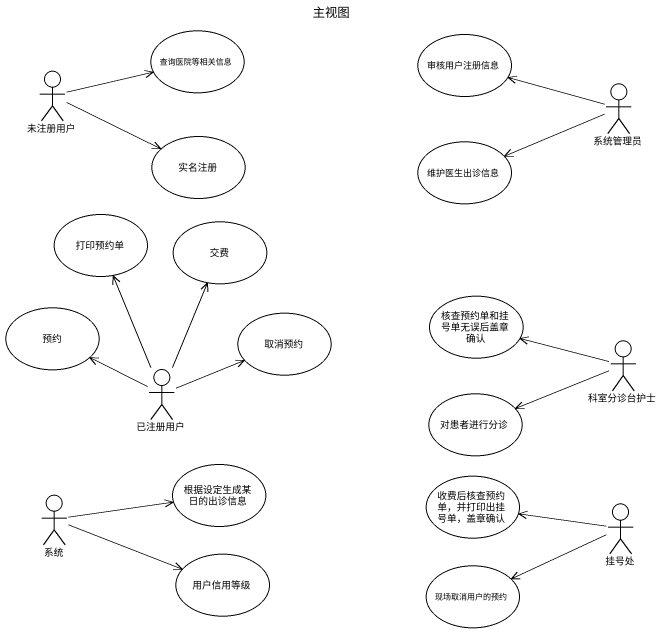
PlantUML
@startuml
title 主视图
usecase 查询医院等相关信息
usecase 审核用户注册信息
actor 未注册用户
actor 系统管理员
usecase 实名注册
usecase 维护医生出诊信息
usecase 打印预约单
usecase 交费
usecase 预约
usecase 取消预约
usecase 核查预约单和挂号单无误后盖章确认
actor 已注册用户
actor 科室分诊台护士
usecase 对患者进行分诊
actor 系统
usecase 根据设定生成某日的出诊信息
usecase "收费后核查预约单，并打印出挂号单，盖章确认" as 收费后核查预约单_并打印出挂号单_盖章确认
actor 挂号处
usecase 用户信用等级
usecase 现场取消用户的预约
未注册用户 -right-> 查询医院等相关信息
未注册用户 -right-> 实名注册
系统管理员 -left-> 审核用户注册信息
系统管理员 -left-> 维护医生出诊信息
已注册用户 -up-> 打印预约单
已注册用户 -up-> 交费
已注册用户 -up-> 预约
已注册用户 -right-> 取消预约
科室分诊台护士 -left-> 核查预约单和挂号单无误后盖章确认
科室分诊台护士 -left-> 对患者进行分诊
系统 -right-> 根据设定生成某日的出诊信息
系统 -right-> 用户信用等级
挂号处 -left-> 收费后核查预约单_并打印出挂号单_盖章确认
挂号处 -left-> 现场取消用户的预约
@enduml
